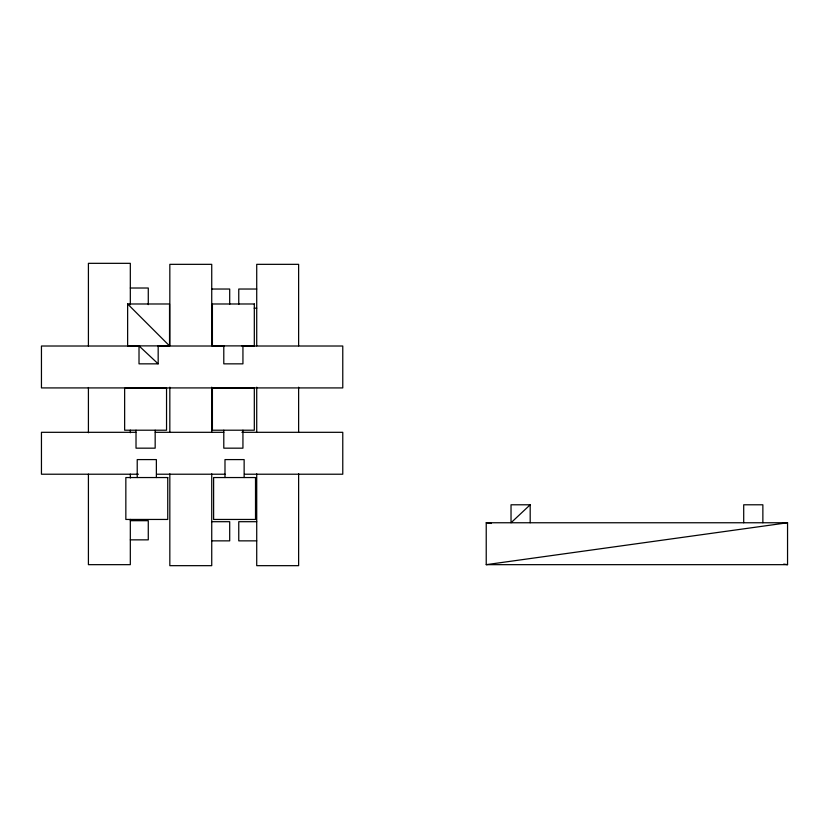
<?xml version="1.0" encoding="UTF-8"?>
<svg xmlns="http://www.w3.org/2000/svg" width="829" height="829" viewBox="0 0 829 829"><rect width="100%" height="100%" fill="white"/><g stroke="black" fill="none" stroke-linecap="round" stroke-linejoin="round"><path stroke-width="1.24" d="M530.187 504.788L511.027 522.757L511.027 504.788L530.187 504.788L530.187 522.757M486.229 564.663L787.55 522.757L787.55 564.663L486.229 564.663L486.229 522.757L787.55 522.757M130.319 288.015L148.277 288.015L148.277 304.626M211.737 289.031L229.695 289.031L229.695 304.357M256.721 289.031L238.762 289.031L238.762 304.357M127.635 303.984L169.541 303.984L169.541 345.89L127.635 345.89L127.635 303.984L169.541 345.89M254.161 308.181L256.721 308.181M139.738 346.014L41.45 346.014L41.45 387.92L342.771 387.92L342.771 346.014L241.902 346.014M157.842 346.014L223.799 346.014M158.173 363.848L139.013 363.848L139.013 345.89L158.173 363.848L158.173 345.89M135.852 432.313L41.45 432.313L41.45 474.219L138.443 474.219M155.251 432.313L223.799 432.313M241.902 432.313L342.771 432.313L342.771 474.219L244.493 474.219M156.546 474.219L225.094 474.219M130.319 520.695L148.277 520.695L148.277 539.855L130.319 539.855M211.737 521.7L229.695 521.7L229.695 540.86L211.737 540.86M256.721 521.7L238.762 521.7L238.762 540.86L256.721 540.86M486.229 522.757L491.359 523.462M783.706 564.124L787.55 564.663M762.867 522.757L762.867 504.788L743.706 504.788L743.706 522.757M298.627 345.817L298.627 264.337L256.721 264.337L256.721 345.817M298.627 387.195L298.627 432.458M298.627 473.846L298.627 565.668L256.721 565.668L256.721 473.846M256.721 387.195L256.721 432.458M244.14 477.545L244.14 459.587L224.991 459.587L224.991 477.545M242.938 345.89L242.938 363.848L223.789 363.848L223.789 345.89M242.938 430.21L242.938 448.168L223.789 448.168L223.789 430.21M211.737 345.817L211.737 264.337L169.831 264.337L169.831 345.817M211.737 387.195L211.737 432.458M211.737 473.846L211.737 565.668L169.831 565.668L169.831 473.846M169.831 387.195L169.831 432.458M156.37 477.545L156.37 459.587L137.22 459.587L137.22 477.545M155.168 430.21L155.168 448.168L136.018 448.168L136.018 430.21M130.319 304.72L130.319 263.332L88.413 263.332L88.413 346.097M130.319 430.158L130.319 432.748M130.319 474.136L130.319 478.012M130.319 519.4L130.319 564.663L88.413 564.663L88.413 474.136M88.413 387.485L88.413 432.748M254.316 303.984L212.411 303.984L212.411 345.89L254.316 345.89L254.316 303.984M166.546 388.304L124.64 388.304L124.64 430.21L166.546 430.21L166.546 388.304M254.316 388.304L212.411 388.304L212.411 430.21L254.316 430.21L254.316 388.304M167.748 477.545L125.842 477.545L125.842 519.451L167.748 519.451L167.748 477.545M255.519 477.545L213.613 477.545L213.613 519.451L255.519 519.451L255.519 477.545"/></g></svg>
